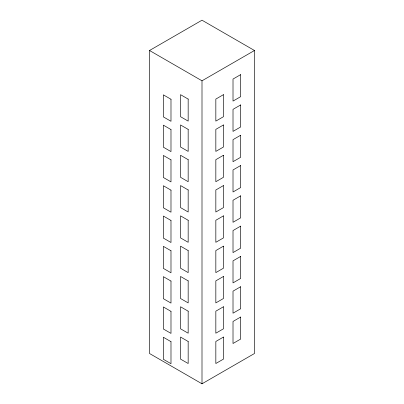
<?xml version="1.0" encoding="UTF-8"?>
<svg xmlns="http://www.w3.org/2000/svg" width="404" height="404" viewBox="0 0 404 404"><rect width="100%" height="100%" fill="white"/><g stroke="black" fill="none" stroke-linecap="round" stroke-linejoin="round"><path stroke-width="0.61" d="M149.52 50.5L202 20.2L254.48 50.5L254.48 353.5L202 383.8L149.52 353.5L149.52 50.5L202 80.8L254.48 50.5M202 80.8L202 383.8M240.643 74.649L233.012 79.053L233.012 101.091L240.643 96.682L240.643 74.649M223.468 94.662L215.837 99.071L215.837 121.109L223.468 116.7L223.468 94.662M240.643 104.949L233.012 109.353L233.012 131.391L240.643 126.982L240.643 104.949M223.468 124.962L215.837 129.371L215.837 151.409L223.468 147L223.468 124.962M240.643 135.249L233.012 139.653L233.012 161.691L240.643 157.282L240.643 135.249M223.468 155.262L215.837 159.671L215.837 181.709L223.468 177.3L223.468 155.262M240.643 165.549L233.012 169.953L233.012 191.991L240.643 187.582L240.643 165.549M223.468 185.562L215.837 189.971L215.837 212.009L223.468 207.6L223.468 185.562M240.643 195.849L233.012 200.258L233.012 222.291L240.643 217.882L240.643 195.849M223.468 215.862L215.837 220.271L215.837 242.309L223.468 237.9L223.468 215.862M240.643 226.149L233.012 230.558L233.012 252.591L240.643 248.182L240.643 226.149M223.468 246.162L215.837 250.571L215.837 272.609L223.468 268.2L223.468 246.162M240.643 256.449L233.012 260.858L233.012 282.891L240.643 278.482L240.643 256.449M223.468 276.462L215.837 280.871L215.837 302.909L223.468 298.5L223.468 276.462M240.643 286.749L233.012 291.158L233.012 313.191L240.643 308.782L240.643 286.749M223.468 306.762L215.837 311.171L215.837 333.209L223.468 328.8L223.468 306.762M240.643 317.049L233.012 321.458L233.012 343.491L240.643 339.082L240.643 317.049M223.468 337.062L215.837 341.471L215.837 363.509L223.468 359.1L223.468 337.062M188.163 99.071L180.532 94.662L180.532 116.7L188.163 121.109L188.163 99.071M170.988 99.253L163.357 94.849L163.357 116.882L170.988 121.291L170.988 99.253M188.163 129.371L180.532 124.962L180.532 147L188.163 151.409L188.163 129.371M170.988 129.553L163.357 125.149L163.357 147.182L170.988 151.591L170.988 129.553M188.163 159.671L180.532 155.262L180.532 177.3L188.163 181.709L188.163 159.671M170.988 159.853L163.357 155.449L163.357 177.482L170.988 181.891L170.988 159.853M188.163 189.971L180.532 185.562L180.532 207.6L188.163 212.009L188.163 189.971M170.988 190.158L163.357 185.749L163.357 207.782L170.988 212.191L170.988 190.158M188.163 220.271L180.532 215.862L180.532 237.9L188.163 242.309L188.163 220.271M170.988 220.458L163.357 216.049L163.357 238.082L170.988 242.491L170.988 220.458M188.163 250.571L180.532 246.162L180.532 268.2L188.163 272.609L188.163 250.571M170.988 250.758L163.357 246.349L163.357 268.382L170.988 272.791L170.988 250.758M188.163 280.871L180.532 276.462L180.532 298.5L188.163 302.909L188.163 280.871M170.988 281.058L163.357 276.649L163.357 298.682L170.988 303.091L170.988 281.058M188.163 311.171L180.532 306.762L180.532 328.8L188.163 333.209L188.163 311.171M170.988 311.358L163.357 306.949L163.357 328.982L170.988 333.391L170.988 311.358M188.163 341.471L180.532 337.062L180.532 359.1L188.163 363.509L188.163 341.471M170.988 341.658L163.357 337.249L163.357 359.287L170.988 363.691L170.988 341.658"/></g></svg>
